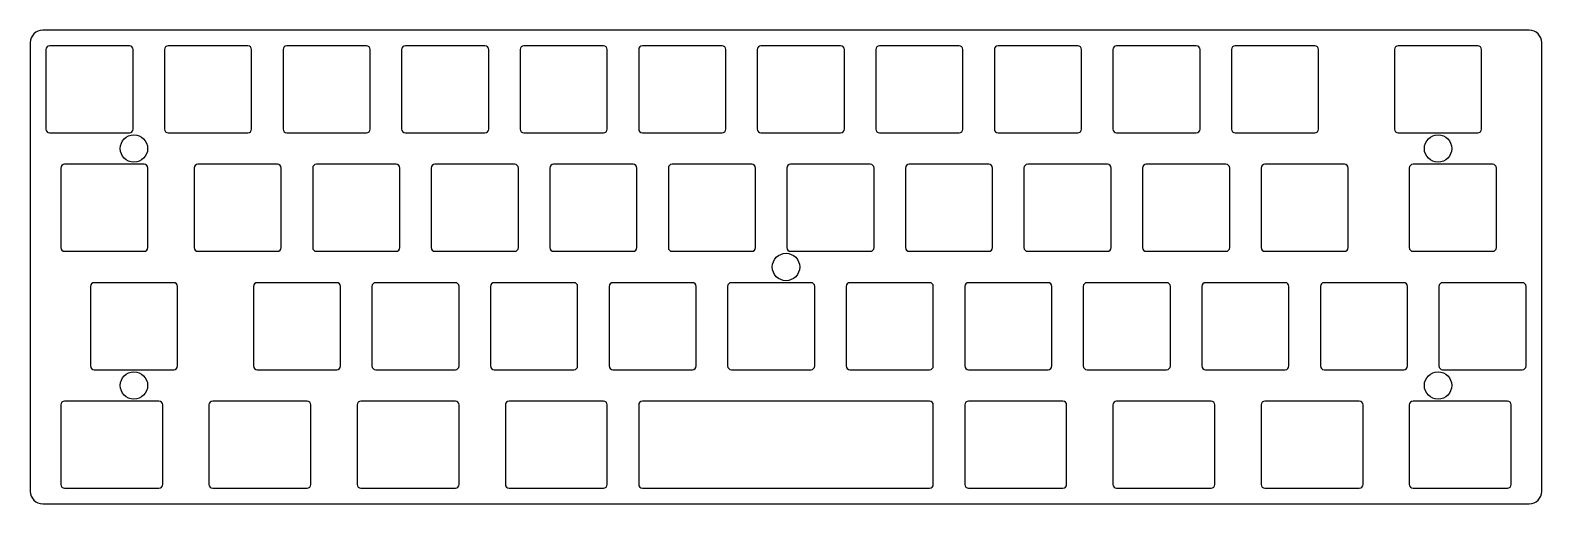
# Model space of a CAD drawing. Header units: millimetres. Extents: x 0 to 243, y -76 to 0.
import ezdxf

# ---------------------------------------------------------------- set-up
doc = ezdxf.new("R2010")
doc.units = ezdxf.units.MM
doc.layers.get('0').update_dxf_attribs({"linetype": 'CONTINUOUS'})

msp = doc.modelspace()

# ---------------------------------------------------------------- linework, layer by layer
for p, q in [((97.775, -60.275), (97.775, -73.075)), ((144.5125, -59.675), (98.375, -59.675)), ((145.1125, -73.075), (145.1125, -60.275)), ((98.375, -73.675), (144.5125, -73.675))]:
    msp.add_line(p, q)
for points in [[(240.8875, -76.2, 0.414213562), (242.8875, -74.2), (242.8875, -2, 0.414213562), (240.8875, 0), (2, 0, 0.414213562), (0, -2), (0, -74.2, 0.414213562), (2, -76.2)], [(3.125, -2.525, 0.414213562), (2.525, -3.125), (2.525, -15.925, 0.414213562), (3.125, -16.525), (15.925, -16.525, 0.414213562), (16.525, -15.925), (16.525, -3.125, 0.414213562), (15.925, -2.525)], [(22.175, -2.525, 0.414213562), (21.575, -3.125), (21.575, -15.925, 0.414213562), (22.175, -16.525), (34.975, -16.525, 0.414213562), (35.575, -15.925), (35.575, -3.125, 0.414213562), (34.975, -2.525)], [(41.225, -2.525, 0.414213562), (40.625, -3.125), (40.625, -15.925, 0.414213562), (41.225, -16.525), (54.025, -16.525, 0.414213562), (54.625, -15.925), (54.625, -3.125, 0.414213562), (54.025, -2.525)], [(60.275, -2.525, 0.414213562), (59.675, -3.125), (59.675, -15.925, 0.414213562), (60.275, -16.525), (73.075, -16.525, 0.414213562), (73.675, -15.925), (73.675, -3.125, 0.414213562), (73.075, -2.525)], [(79.325, -2.525, 0.414213562), (78.725, -3.125), (78.725, -15.925, 0.414213562), (79.325, -16.525), (92.125, -16.525, 0.414213562), (92.725, -15.925), (92.725, -3.125, 0.414213562), (92.125, -2.525)], [(98.375, -2.525, 0.414213562), (97.775, -3.125), (97.775, -15.925, 0.414213562), (98.375, -16.525), (111.175, -16.525, 0.414213562), (111.775, -15.925), (111.775, -3.125, 0.414213562), (111.175, -2.525)], [(117.425, -2.525, 0.414213562), (116.825, -3.125), (116.825, -15.925, 0.414213562), (117.425, -16.525), (130.225, -16.525, 0.414213562), (130.825, -15.925), (130.825, -3.125, 0.414213562), (130.225, -2.525)], [(136.475, -2.525, 0.414213562), (135.875, -3.125), (135.875, -15.925, 0.414213562), (136.475, -16.525), (149.275, -16.525, 0.414213562), (149.875, -15.925), (149.875, -3.125, 0.414213562), (149.275, -2.525)], [(155.525, -2.525, 0.414213562), (154.925, -3.125), (154.925, -15.925, 0.414213562), (155.525, -16.525), (168.325, -16.525, 0.414213562), (168.925, -15.925), (168.925, -3.125, 0.414213562), (168.325, -2.525)], [(174.575, -2.525, 0.414213562), (173.975, -3.125), (173.975, -15.925, 0.414213562), (174.575, -16.525), (187.375, -16.525, 0.414213562), (187.975, -15.925), (187.975, -3.125, 0.414213562), (187.375, -2.525)], [(193.625, -2.525, 0.414213562), (193.025, -3.125), (193.025, -15.925, 0.414213562), (193.625, -16.525), (206.425, -16.525, 0.414213562), (207.025, -15.925), (207.025, -3.125, 0.414213562), (206.425, -2.525)], [(219.81875, -2.525, 0.414213562), (219.21875, -3.125), (219.21875, -15.925, 0.414213562), (219.81875, -16.525), (232.61875, -16.525, 0.414213562), (233.21875, -15.925), (233.21875, -3.125, 0.414213562), (232.61875, -2.525)], [(5.50625, -21.575, 0.414213562), (4.90625, -22.175), (4.90625, -34.975, 0.414213562), (5.50625, -35.575), (18.30625, -35.575, 0.414213562), (18.90625, -34.975), (18.90625, -22.175, 0.414213562), (18.30625, -21.575)], [(26.9375, -21.575, 0.414213562), (26.3375, -22.175), (26.3375, -34.975, 0.414213562), (26.9375, -35.575), (39.7375, -35.575, 0.414213562), (40.3375, -34.975), (40.3375, -22.175, 0.414213562), (39.7375, -21.575)], [(45.9875, -21.575, 0.414213562), (45.3875, -22.175), (45.3875, -34.975, 0.414213562), (45.9875, -35.575), (58.7875, -35.575, 0.414213562), (59.3875, -34.975), (59.3875, -22.175, 0.414213562), (58.7875, -21.575)], [(65.0375, -21.575, 0.414213562), (64.4375, -22.175), (64.4375, -34.975, 0.414213562), (65.0375, -35.575), (77.8375, -35.575, 0.414213562), (78.4375, -34.975), (78.4375, -22.175, 0.414213562), (77.8375, -21.575)], [(84.0875, -21.575, 0.414213562), (83.4875, -22.175), (83.4875, -34.975, 0.414213562), (84.0875, -35.575), (96.8875, -35.575, 0.414213562), (97.4875, -34.975), (97.4875, -22.175, 0.414213562), (96.8875, -21.575)], [(103.1375, -21.575, 0.414213562), (102.5375, -22.175), (102.5375, -34.975, 0.414213562), (103.1375, -35.575), (115.9375, -35.575, 0.414213562), (116.5375, -34.975), (116.5375, -22.175, 0.414213562), (115.9375, -21.575)], [(122.1875, -21.575, 0.414213562), (121.5875, -22.175), (121.5875, -34.975, 0.414213562), (122.1875, -35.575), (134.9875, -35.575, 0.414213562), (135.5875, -34.975), (135.5875, -22.175, 0.414213562), (134.9875, -21.575)], [(141.2375, -21.575, 0.414213562), (140.6375, -22.175), (140.6375, -34.975, 0.414213562), (141.2375, -35.575), (154.0375, -35.575, 0.414213562), (154.6375, -34.975), (154.6375, -22.175, 0.414213562), (154.0375, -21.575)], [(160.2875, -21.575, 0.414213562), (159.6875, -22.175), (159.6875, -34.975, 0.414213562), (160.2875, -35.575), (173.0875, -35.575, 0.414213562), (173.6875, -34.975), (173.6875, -22.175, 0.414213562), (173.0875, -21.575)], [(179.3375, -21.575, 0.414213562), (178.7375, -22.175), (178.7375, -34.975, 0.414213562), (179.3375, -35.575), (192.1375, -35.575, 0.414213562), (192.7375, -34.975), (192.7375, -22.175, 0.414213562), (192.1375, -21.575)], [(198.3875, -21.575, 0.414213562), (197.7875, -22.175), (197.7875, -34.975, 0.414213562), (198.3875, -35.575), (211.1875, -35.575, 0.414213562), (211.7875, -34.975), (211.7875, -22.175, 0.414213562), (211.1875, -21.575)], [(222.2, -21.575, 0.414213562), (221.6, -22.175), (221.6, -34.975, 0.414213562), (222.2, -35.575), (235, -35.575, 0.414213562), (235.6, -34.975), (235.6, -22.175, 0.414213562), (235, -21.575)], [(10.26875, -40.625, 0.414213562), (9.66875, -41.225), (9.66875, -54.025, 0.414213562), (10.26875, -54.625), (23.06875, -54.625, 0.414213562), (23.66875, -54.025), (23.66875, -41.225, 0.414213562), (23.06875, -40.625)], [(36.4625, -40.625, 0.414213562), (35.8625, -41.225), (35.8625, -54.025, 0.414213562), (36.4625, -54.625), (49.2625, -54.625, 0.414213562), (49.8625, -54.025), (49.8625, -41.225, 0.414213562), (49.2625, -40.625)], [(55.5125, -40.625, 0.414213562), (54.9125, -41.225), (54.9125, -54.025, 0.414213562), (55.5125, -54.625), (68.3125, -54.625, 0.414213562), (68.9125, -54.025), (68.9125, -41.225, 0.414213562), (68.3125, -40.625)], [(74.5625, -40.625, 0.414213562), (73.9625, -41.225), (73.9625, -54.025, 0.414213562), (74.5625, -54.625), (87.3625, -54.625, 0.414213562), (87.9625, -54.025), (87.9625, -41.225, 0.414213562), (87.3625, -40.625)], [(93.6125, -40.625, 0.414213562), (93.0125, -41.225), (93.0125, -54.025, 0.414213562), (93.6125, -54.625), (106.4125, -54.625, 0.414213562), (107.0125, -54.025), (107.0125, -41.225, 0.414213562), (106.4125, -40.625)], [(112.6625, -40.625, 0.414213562), (112.0625, -41.225), (112.0625, -54.025, 0.414213562), (112.6625, -54.625), (125.4625, -54.625, 0.414213562), (126.0625, -54.025), (126.0625, -41.225, 0.414213562), (125.4625, -40.625)], [(131.7125, -40.625, 0.414213562), (131.1125, -41.225), (131.1125, -54.025, 0.414213562), (131.7125, -54.625), (144.5125, -54.625, 0.414213562), (145.1125, -54.025), (145.1125, -41.225, 0.414213562), (144.5125, -40.625)], [(150.7625, -40.625, 0.414213562), (150.1625, -41.225), (150.1625, -54.025, 0.414213562), (150.7625, -54.625), (163.5625, -54.625, 0.414213562), (164.1625, -54.025), (164.1625, -41.225, 0.414213562), (163.5625, -40.625)], [(169.8125, -40.625, 0.414213562), (169.2125, -41.225), (169.2125, -54.025, 0.414213562), (169.8125, -54.625), (182.6125, -54.625, 0.414213562), (183.2125, -54.025), (183.2125, -41.225, 0.414213562), (182.6125, -40.625)], [(188.8625, -40.625, 0.414213562), (188.2625, -41.225), (188.2625, -54.025, 0.414213562), (188.8625, -54.625), (201.6625, -54.625, 0.414213562), (202.2625, -54.025), (202.2625, -41.225, 0.414213562), (201.6625, -40.625)], [(207.9125, -40.625, 0.414213562), (207.3125, -41.225), (207.3125, -54.025, 0.414213562), (207.9125, -54.625), (220.7125, -54.625, 0.414213562), (221.3125, -54.025), (221.3125, -41.225, 0.414213562), (220.7125, -40.625)], [(226.9625, -40.625, 0.414213562), (226.3625, -41.225), (226.3625, -54.025, 0.414213562), (226.9625, -54.625), (239.7625, -54.625, 0.414213562), (240.3625, -54.025), (240.3625, -41.225, 0.414213562), (239.7625, -40.625)], [(5.50625, -59.675, 0.414213562), (4.90625, -60.275), (4.90625, -73.075, 0.414213562), (5.50625, -73.675), (20.6875, -73.675, 0.414213562), (21.2875, -73.075), (21.2875, -60.275, 0.414213562), (20.6875, -59.675)], [(29.31875, -59.675, 0.414213562), (28.71875, -60.275), (28.71875, -73.075, 0.414213562), (29.31875, -73.675), (44.5, -73.675, 0.414213562), (45.1, -73.075), (45.1, -60.275, 0.414213562), (44.5, -59.675)], [(53.13125, -59.675, 0.414213562), (52.53125, -60.275), (52.53125, -73.075, 0.414213562), (53.13125, -73.675), (68.3125, -73.675, 0.414213562), (68.9125, -73.075), (68.9125, -60.275, 0.414213562), (68.3125, -59.675)], [(76.94375, -59.675, 0.414213562), (76.34375, -60.275), (76.34375, -73.075, 0.414213562), (76.94375, -73.675), (92.125, -73.675, 0.414213562), (92.725, -73.075), (92.725, -60.275, 0.414213562), (92.125, -59.675)], [(150.7625, -59.675, 0.414213562), (150.1625, -60.275), (150.1625, -73.075, 0.414213562), (150.7625, -73.675), (165.94375, -73.675, 0.414213562), (166.54375, -73.075), (166.54375, -60.275, 0.414213562), (165.94375, -59.675)], [(174.575, -59.675, 0.414213562), (173.975, -60.275), (173.975, -73.075, 0.414213562), (174.575, -73.675), (189.75625, -73.675, 0.414213562), (190.35625, -73.075), (190.35625, -60.275, 0.414213562), (189.75625, -59.675)], [(198.3875, -59.675, 0.414213562), (197.7875, -60.275), (197.7875, -73.075, 0.414213562), (198.3875, -73.675), (213.56875, -73.675, 0.414213562), (214.16875, -73.075), (214.16875, -60.275, 0.414213562), (213.56875, -59.675)], [(222.2, -59.675, 0.414213562), (221.6, -60.275), (221.6, -73.075, 0.414213562), (222.2, -73.675), (237.38125, -73.675, 0.414213562), (237.98125, -73.075), (237.98125, -60.275, 0.414213562), (237.38125, -59.675)]]:
    msp.add_lwpolyline(points, format="xyb", close=True)
for centre in [(16.66875, -19.05), (226.21875, -19.05), (121.44375, -38.1), (16.66875, -57.15), (226.21875, -57.15)]:
    msp.add_circle(centre, 2.2)
for centre, start, end in [((98.375, -60.275), 90, 180), ((144.5125, -60.275), 0, 90), ((98.375, -73.075), 180, 270), ((144.5125, -73.075), 270, 360)]:
    msp.add_arc(centre, 0.6, start, end)

doc.saveas('drawing.dxf')
